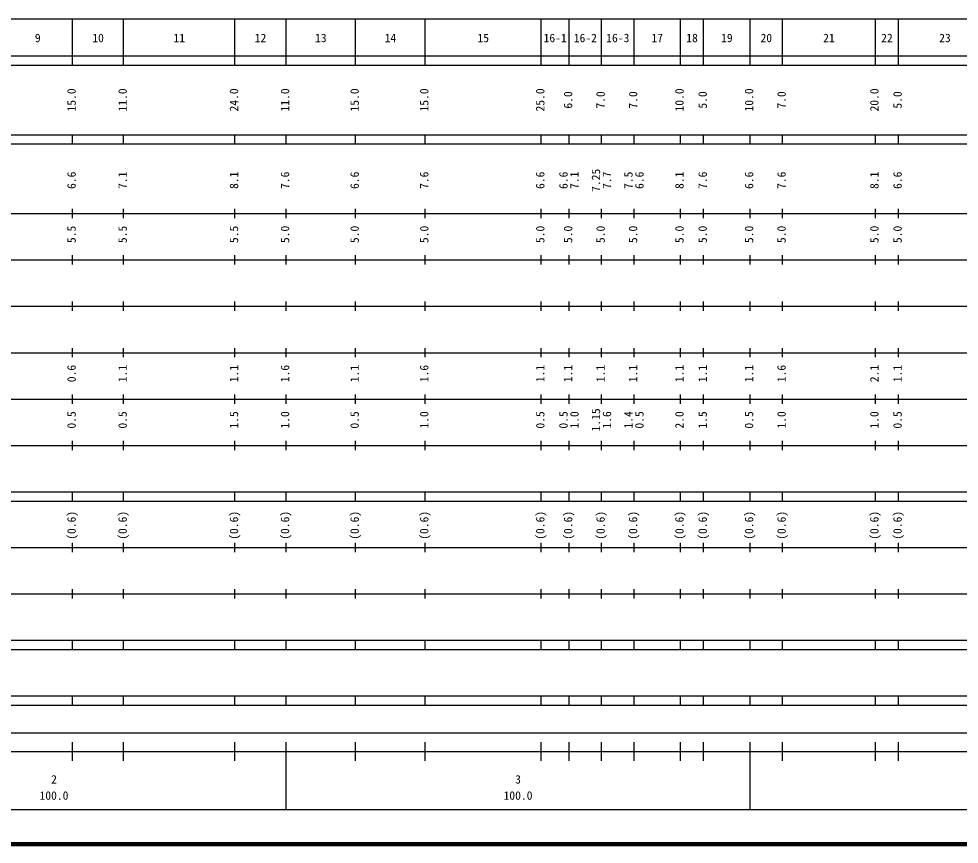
# Model space of a CAD drawing. Units: millimetres on the paper, enlarged 1000 times. Extents: x 40000 to 680000, y 20000 to 380000.
# Drawn here: x 210418 to 413067, y 20000 to 198000 of the extents above; entities that cross this region are included whole.
import ezdxf
from ezdxf.enums import TextEntityAlignment as Align

# ---------------------------------------------------------------- set-up
doc = ezdxf.new("R2010")
doc.units = ezdxf.units.MM
doc.header["$LTSCALE"] = 1000
doc.layers.add('M-TTL', color=2, linetype='Continuous', lineweight=140)
doc.layers.add('M-TTL-BAND', color=7, linetype='Continuous', lineweight=25)
doc.styles.add('ＭＳ ゴシック', font='')
doc.styles.get('ＭＳ ゴシック').set_extended_font_data('MS Gothic')

msp = doc.modelspace()

# ---------------------------------------------------------------- linework, layer by layer
at = {"layer": 'M-TTL'}
msp.add_line((40000, 20000), (680000, 20000), dxfattribs=at)
at = {"layer": 'M-TTL-BAND'}
for p, q in [((68000, 198000), (579000, 198000)), ((222000, 188000), (222000, 198000)), ((233000, 188000), (233000, 198000)), ((257000, 188000), (257000, 198000)), ((268000, 188000), (268000, 198000)), ((283000, 188000), (283000, 198000)), ((298000, 188000), (298000, 198000)), ((323000, 188000), (323000, 198000)), ((329000, 188000), (329000, 198000)), ((336000, 188000), (336000, 198000)), ((343000, 188000), (343000, 198000)), ((353000, 188000), (353000, 198000)), ((358000, 188000), (358000, 198000)), ((368000, 188000), (368000, 198000)), ((375000, 188000), (375000, 198000)), ((395000, 188000), (395000, 198000)), ((400000, 188000), (400000, 198000)), ((40000, 190000), (579000, 190000)), ((40000, 188000), (579000, 188000)), ((40000, 173000), (579000, 173000)), ((222000, 171000), (222000, 173000)), ((233000, 171000), (233000, 173000)), ((257000, 171000), (257000, 173000)), ((268000, 171000), (268000, 173000)), ((283000, 171000), (283000, 173000)), ((298000, 171000), (298000, 173000)), ((323000, 171000), (323000, 173000)), ((329000, 171000), (329000, 173000)), ((336000, 171000), (336000, 173000)), ((343000, 171000), (343000, 173000)), ((353000, 171000), (353000, 173000)), ((358000, 171000), (358000, 173000)), ((368000, 171000), (368000, 173000)), ((375000, 171000), (375000, 173000)), ((395000, 171000), (395000, 173000)), ((400000, 171000), (400000, 173000)), ((40000, 171000), (579000, 171000)), ((222000, 155000), (222000, 157000)), ((233000, 155000), (233000, 157000)), ((257000, 155000), (257000, 157000)), ((268000, 155000), (268000, 157000)), ((283000, 155000), (283000, 157000)), ((298000, 155000), (298000, 157000)), ((323000, 155000), (323000, 157000)), ((329000, 155000), (329000, 157000)), ((336000, 155000), (336000, 157000)), ((343000, 155000), (343000, 157000)), ((353000, 155000), (353000, 157000)), ((358000, 155000), (358000, 157000)), ((368000, 155000), (368000, 157000)), ((375000, 155000), (375000, 157000)), ((395000, 155000), (395000, 157000)), ((400000, 155000), (400000, 157000)), ((40000, 156000), (579000, 156000)), ((46000, 146000), (579000, 146000)), ((222000, 145000), (222000, 147000)), ((233000, 145000), (233000, 147000)), ((257000, 145000), (257000, 147000)), ((268000, 145000), (268000, 147000)), ((283000, 145000), (283000, 147000)), ((298000, 145000), (298000, 147000)), ((323000, 145000), (323000, 147000)), ((329000, 145000), (329000, 147000)), ((336000, 145000), (336000, 147000)), ((343000, 145000), (343000, 147000)), ((353000, 145000), (353000, 147000)), ((358000, 145000), (358000, 147000)), ((368000, 145000), (368000, 147000)), ((375000, 145000), (375000, 147000)), ((395000, 145000), (395000, 147000)), ((400000, 145000), (400000, 147000)), ((52000, 136000), (579000, 136000)), ((222000, 135000), (222000, 137000)), ((233000, 135000), (233000, 137000)), ((257000, 135000), (257000, 137000)), ((268000, 135000), (268000, 137000)), ((283000, 135000), (283000, 137000)), ((298000, 135000), (298000, 137000)), ((323000, 135000), (323000, 137000)), ((329000, 135000), (329000, 137000)), ((336000, 135000), (336000, 137000)), ((343000, 135000), (343000, 137000)), ((353000, 135000), (353000, 137000)), ((358000, 135000), (358000, 137000)), ((368000, 135000), (368000, 137000)), ((375000, 135000), (375000, 137000)), ((395000, 135000), (395000, 137000)), ((400000, 135000), (400000, 137000)), ((46000, 126000), (579000, 126000)), ((222000, 125000), (222000, 127000)), ((233000, 125000), (233000, 127000)), ((257000, 125000), (257000, 127000)), ((268000, 125000), (268000, 127000)), ((283000, 125000), (283000, 127000)), ((298000, 125000), (298000, 127000)), ((323000, 125000), (323000, 127000)), ((329000, 125000), (329000, 127000)), ((336000, 125000), (336000, 127000)), ((343000, 125000), (343000, 127000)), ((353000, 125000), (353000, 127000)), ((358000, 125000), (358000, 127000)), ((368000, 125000), (368000, 127000)), ((375000, 125000), (375000, 127000)), ((395000, 125000), (395000, 127000)), ((400000, 125000), (400000, 127000)), ((52000, 116000), (579000, 116000)), ((222000, 115000), (222000, 117000)), ((233000, 115000), (233000, 117000)), ((257000, 115000), (257000, 117000)), ((268000, 115000), (268000, 117000)), ((283000, 115000), (283000, 117000)), ((298000, 115000), (298000, 117000)), ((323000, 115000), (323000, 117000)), ((329000, 115000), (329000, 117000)), ((336000, 115000), (336000, 117000)), ((343000, 115000), (343000, 117000)), ((353000, 115000), (353000, 117000)), ((358000, 115000), (358000, 117000)), ((368000, 115000), (368000, 117000)), ((375000, 115000), (375000, 117000)), ((395000, 115000), (395000, 117000)), ((400000, 115000), (400000, 117000)), ((46000, 106000), (579000, 106000)), ((222000, 105000), (222000, 107000)), ((233000, 105000), (233000, 107000)), ((257000, 105000), (257000, 107000)), ((268000, 105000), (268000, 107000)), ((283000, 105000), (283000, 107000)), ((298000, 105000), (298000, 107000)), ((323000, 105000), (323000, 107000)), ((329000, 105000), (329000, 107000)), ((336000, 105000), (336000, 107000)), ((343000, 105000), (343000, 107000)), ((353000, 105000), (353000, 107000)), ((358000, 105000), (358000, 107000)), ((368000, 105000), (368000, 107000)), ((375000, 105000), (375000, 107000)), ((395000, 105000), (395000, 107000)), ((400000, 105000), (400000, 107000)), ((40000, 96000), (579000, 96000)), ((222000, 94000), (222000, 96000)), ((233000, 94000), (233000, 96000)), ((257000, 94000), (257000, 96000)), ((268000, 94000), (268000, 96000)), ((283000, 94000), (283000, 96000)), ((298000, 94000), (298000, 96000)), ((323000, 94000), (323000, 96000)), ((329000, 94000), (329000, 96000)), ((336000, 94000), (336000, 96000)), ((343000, 94000), (343000, 96000)), ((353000, 94000), (353000, 96000)), ((358000, 94000), (358000, 96000)), ((368000, 94000), (368000, 96000)), ((375000, 94000), (375000, 96000)), ((395000, 94000), (395000, 96000)), ((400000, 94000), (400000, 96000)), ((40000, 94000), (579000, 94000)), ((49000, 84000), (579000, 84000)), ((222000, 83000), (222000, 85000)), ((233000, 83000), (233000, 85000)), ((257000, 83000), (257000, 85000)), ((268000, 83000), (268000, 85000)), ((283000, 83000), (283000, 85000)), ((298000, 83000), (298000, 85000)), ((323000, 83000), (323000, 85000)), ((329000, 83000), (329000, 85000)), ((336000, 83000), (336000, 85000)), ((343000, 83000), (343000, 85000)), ((353000, 83000), (353000, 85000)), ((358000, 83000), (358000, 85000)), ((368000, 83000), (368000, 85000)), ((375000, 83000), (375000, 85000)), ((395000, 83000), (395000, 85000)), ((400000, 83000), (400000, 85000)), ((222000, 73000), (222000, 75000)), ((233000, 73000), (233000, 75000)), ((257000, 73000), (257000, 75000)), ((268000, 73000), (268000, 75000)), ((283000, 73000), (283000, 75000)), ((298000, 73000), (298000, 75000)), ((323000, 73000), (323000, 75000)), ((329000, 73000), (329000, 75000)), ((336000, 73000), (336000, 75000)), ((343000, 73000), (343000, 75000)), ((353000, 73000), (353000, 75000)), ((358000, 73000), (358000, 75000)), ((368000, 73000), (368000, 75000)), ((375000, 73000), (375000, 75000)), ((395000, 73000), (395000, 75000)), ((400000, 73000), (400000, 75000)), ((40000, 74000), (579000, 74000)), ((40000, 64000), (579000, 64000)), ((222000, 62000), (222000, 64000)), ((233000, 62000), (233000, 64000)), ((257000, 62000), (257000, 64000)), ((268000, 62000), (268000, 64000)), ((283000, 62000), (283000, 64000)), ((298000, 62000), (298000, 64000)), ((323000, 62000), (323000, 64000)), ((329000, 62000), (329000, 64000)), ((336000, 62000), (336000, 64000)), ((343000, 62000), (343000, 64000)), ((353000, 62000), (353000, 64000)), ((358000, 62000), (358000, 64000)), ((368000, 62000), (368000, 64000)), ((375000, 62000), (375000, 64000)), ((395000, 62000), (395000, 64000)), ((400000, 62000), (400000, 64000)), ((40000, 62000), (579000, 62000)), ((40000, 52000), (579000, 52000)), ((222000, 50000), (222000, 52000)), ((233000, 50000), (233000, 52000)), ((257000, 50000), (257000, 52000)), ((268000, 50000), (268000, 52000)), ((283000, 50000), (283000, 52000)), ((298000, 50000), (298000, 52000)), ((323000, 50000), (323000, 52000)), ((329000, 50000), (329000, 52000)), ((336000, 50000), (336000, 52000)), ((343000, 50000), (343000, 52000)), ((353000, 50000), (353000, 52000)), ((358000, 50000), (358000, 52000)), ((368000, 50000), (368000, 52000)), ((375000, 50000), (375000, 52000)), ((395000, 50000), (395000, 52000)), ((400000, 50000), (400000, 52000)), ((40000, 50000), (579000, 50000)), ((71000, 44000), (565000, 44000)), ((222000, 38000), (222000, 42000)), ((233000, 38000), (233000, 42000)), ((257000, 38000), (257000, 42000)), ((268000, 27500), (268000, 42000)), ((283000, 38000), (283000, 42000)), ((298000, 38000), (298000, 42000)), ((323000, 38000), (323000, 42000)), ((329000, 38000), (329000, 42000)), ((336000, 38000), (336000, 42000)), ((343000, 38000), (343000, 42000)), ((353000, 38000), (353000, 42000)), ((358000, 38000), (358000, 42000)), ((368000, 27500), (368000, 42000)), ((375000, 38000), (375000, 42000)), ((395000, 38000), (395000, 42000)), ((400000, 38000), (400000, 42000)), ((40000, 40000), (579000, 40000)), ((68000, 27500), (579000, 27500))]:
    msp.add_line(p, q, dxfattribs=at)

# ---------------------------------------------------------------- texts
at = {"layer": 'M-TTL-BAND', "style": 'ＭＳ ゴシック'}
for s, p in [('9', (214500, 192405)), ('10', (227500, 192405)), ('11', (245000, 192405)), ('12', (262500, 192405)), ('13', (275500, 192405)), ('14', (290500, 192405)), ('15', (310500, 192405)), ('16-1', (326000, 192405)), ('16-2', (332500, 192405)), ('16-3', (339500, 192405)), ('17', (348000, 192405)), ('18', (355500, 192405)), ('19', (363000, 192405)), ('20', (371500, 192405)), ('21', (385000, 192405)), ('22', (397500, 192405)), ('23', (410000, 192405)), ('2', (218000, 32523)), ('3', (318000, 32523)), ('100.0', (218000, 29033)), ('100.0', (318000, 29033))]:
    msp.add_text(s, height=1833, dxfattribs=at).set_placement(p, align=Align.BOTTOM_CENTER)
for s, p in [('15.0', (223239, 180500)), ('11.0', (234239, 180500)), ('24.0', (258239, 180500)), ('11.0', (269239, 180500)), ('15.0', (284239, 180500)), ('15.0', (299239, 180500)), ('25.0', (324239, 180500)), ('10.0', (354239, 180500)), ('10.0', (369239, 180500)), ('20.0', (396239, 180500)), ('6.0', (330239, 180500)), ('7.0', (337239, 180500)), ('7.0', (344239, 180500)), ('5.0', (359239, 180500)), ('7.0', (376239, 180500)), ('5.0', (401239, 180500)), ('6.6', (223239, 163174)), ('7.1', (234239, 163174)), ('8.1', (258239, 163174)), ('7.6', (269239, 163174)), ('6.6', (284239, 163174)), ('7.6', (299239, 163174)), ('6.6', (324239, 163174)), ('6.6', (329239, 163174)), ('7.1', (331609, 163174)), ('7.25', (336239, 163174)), ('7.7', (338609, 163174)), ('7.5', (343239, 163174)), ('6.6', (345609, 163174)), ('8.1', (354239, 163174)), ('7.6', (359239, 163174)), ('6.6', (369239, 163174)), ('7.6', (376239, 163174)), ('8.1', (396239, 163174)), ('6.6', (401239, 163174)), ('5.5', (223239, 151500)), ('5.5', (234239, 151500)), ('5.5', (258239, 151500)), ('5.0', (269239, 151500)), ('5.0', (284239, 151500)), ('5.0', (299239, 151500)), ('5.0', (324239, 151500)), ('5.0', (330239, 151500)), ('5.0', (337239, 151500)), ('5.0', (344239, 151500)), ('5.0', (354239, 151500)), ('5.0', (359239, 151500)), ('5.0', (369239, 151500)), ('5.0', (376239, 151500)), ('5.0', (396239, 151500)), ('5.0', (401239, 151500)), ('0.6', (223239, 121500)), ('1.1', (234239, 121500)), ('1.1', (258239, 121500)), ('1.6', (269239, 121500)), ('1.1', (284239, 121500)), ('1.6', (299239, 121500)), ('1.1', (324239, 121500)), ('1.1', (330239, 121500)), ('1.1', (337239, 121500)), ('1.1', (344239, 121500)), ('1.1', (354239, 121500)), ('1.1', (359239, 121500)), ('1.1', (369239, 121500)), ('1.6', (376239, 121500)), ('2.1', (396239, 121500)), ('1.1', (401239, 121500)), ('1.15', (336239, 111500)), ('0.5', (223239, 111500)), ('0.5', (234239, 111500)), ('1.5', (258239, 111500)), ('1.0', (269239, 111500)), ('0.5', (284239, 111500)), ('1.0', (299239, 111500)), ('0.5', (324239, 111500)), ('0.5', (329239, 111500)), ('1.0', (331609, 111500)), ('1.6', (338609, 111500)), ('1.4', (343239, 111500)), ('0.5', (345609, 111500)), ('2.0', (354239, 111500)), ('1.5', (359239, 111500)), ('0.5', (369239, 111500)), ('1.0', (376239, 111500)), ('1.0', (396239, 111500)), ('0.5', (401239, 111500)), ('(0.6)', (223239, 88764)), ('(0.6)', (234239, 88764)), ('(0.6)', (258239, 88764)), ('(0.6)', (269239, 88764)), ('(0.6)', (284239, 88764)), ('(0.6)', (299239, 88764)), ('(0.6)', (324239, 88764)), ('(0.6)', (330239, 88764)), ('(0.6)', (337239, 88764)), ('(0.6)', (344239, 88764)), ('(0.6)', (354239, 88764)), ('(0.6)', (359239, 88764)), ('(0.6)', (369239, 88764)), ('(0.6)', (376239, 88764)), ('(0.6)', (396239, 88764)), ('(0.6)', (401239, 88764))]:
    msp.add_text(s, height=1833, rotation=90, dxfattribs=at).set_placement(p, align=Align.BOTTOM_CENTER)

doc.saveas('drawing.dxf')
